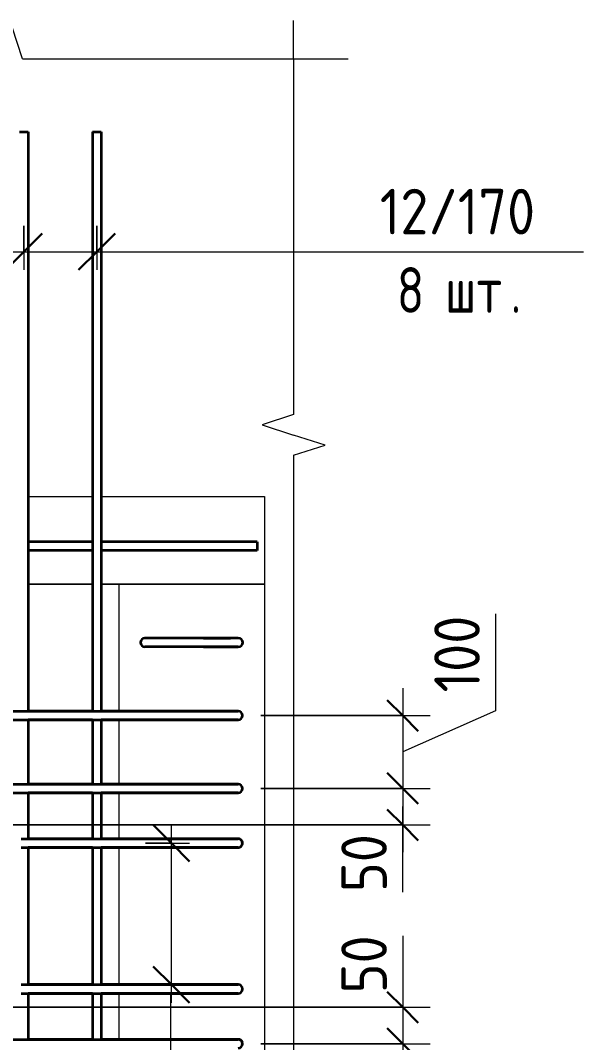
# Model space of a CAD drawing. Header units: millimetres. Extents: x 27196 to 80378, y -5588 to 34882.
# Drawn here: x 79605 to 80378, y 702 to 2103 of the extents above; entities that cross this region are included whole.
import ezdxf

# ---------------------------------------------------------------- set-up
doc = ezdxf.new("R2010")
doc.units = ezdxf.units.MM
for name, color, linetype, lineweight in [('AA_Dim', 7, 'Continuous', 9), ('AA_Dim-25', 7, 'Continuous', 9), ('AA_Oformlenie', 7, 'Continuous', 9), ('AA_Vinoska', 7, 'Continuous', 9), ('AF_Perekritie_Опалубка', 253, 'Continuous', 18), ('AF_Stena_Опалубка', 253, 'Continuous', 18), ('KR_Armatura_Tonkie', 7, 'Continuous', 20)]:
    doc.layers.add(name, color=color, linetype=linetype, lineweight=lineweight)
doc.styles.add('ISOCPEUR_10', font='isocpeur.ttf', dxfattribs={"width": 0.9, "height": 62.5})
doc.styles.add('ISOCPEUR_11', font='isocpeur.ttf', dxfattribs={"width": 0.8, "height": 62.5})
doc.dimstyles.new('00_Точн_3_знака__прозр__4', dxfattribs={"dimscale": 304.8, "dimtxt": 62.248823, "dimasz": 0.139436, "dimexe": 0.123031, "dimexo": 0.082021, "dimgap": 0.008202, "dimtad": 1, "dimdec": 3, "dimrnd": 0.001, "dimdsep": 46, "dimtxsty": 'ISOCPEUR_10', "dimblk1": 'OBLIQUE', "dimblk2": 'OBLIQUE', "dimsah": 1, "dimcen": 0.09, "dimdle": 0.123031, "dimazin": 0, "dimtfac": 1, "dimtdec": 4, "dimtix": 1, "dimtmove": 1, "dimatfit": 3, "dimfxl": 1, "dimtvp": 1, "dimtolj": 1, "dimtzin": 0, "dimlwd": 18, "dimlwe": 18, "dimarcsym": 2})
doc.dimstyles.new('10_Раскладка_арматуры_с_засечками_1', dxfattribs={"dimscale": 304.8, "dimtxt": 0.18, "dimasz": 0.164042, "dimexe": 0.082021, "dimexo": 0, "dimgap": 0, "dimtad": 1, "dimdec": 3, "dimrnd": 0.001, "dimdsep": 46, "dimtxsty": 'ISOCPEUR_11', "dimblk1": 'OBLIQUE', "dimblk2": 'OBLIQUE', "dimsah": 1, "dimcen": 0.09, "dimdle": 0.082021, "dimazin": 0, "dimtfac": 1, "dimtdec": 4, "dimtix": 1, "dimtmove": 0, "dimatfit": 3, "dimfxl": 1, "dimtvp": 1, "dimtolj": 1, "dimtzin": 0, "dimlwd": 18, "dimlwe": 18, "dimarcsym": 2})

# ---------------------------------------------------------------- blocks, each defined once
blk = doc.blocks.new('011_Прямоугольник обрыва _ЭлУзла_ - 011_Прямоугольник обрыва _ЭлУзла_-4149811-Схема обрамления отверстия в стене')
at = {"layer": 'AA_Oformlenie'}
for p, q in [((-31556.9, 2050.2), (-31185.1, 2050.2)), ((-31185.1, 2050.2), (-31185.1, 1562.6)), ((-31185.1, 1506.9), (-31185.1, 530.9))]:
    blk.add_line(p, q, dxfattribs=at)
blk = doc.blocks.new('DIMBLOCK99-Схема обрамления отверстия в стене')
at = {"layer": 'AA_Dim-25', "lineweight": 18}
for p, q in [((80129.8, 848.1), (80129.8, 744.1)), ((80129.8, 787.5), (80129.8, 700)), ((79585.2, 750), (80167.3, 750)), ((80129.8, 750), (79585.2, 750)), ((80129.8, 744.1), (80129.8, 725)), ((79935.2, 700), (80167.3, 700)), ((80129.8, 700), (79935.2, 700))]:
    blk.add_line(p, q, dxfattribs=at)
at = {"layer": 'AA_Dim-25', "lineweight": 30}
for p, q in [((80129.8, 750), (80108.5, 771.2)), ((80129.8, 750), (80151, 728.7)), ((80129.8, 700), (80108.5, 721.2)), ((80129.8, 700), (80151, 678.7))]:
    blk.add_line(p, q, dxfattribs=at)
at = {"layer": 'AA_Dim-25', "color": 0, "lineweight": 18, "insert": (80045.6, 769.1), "char_height": 62.5, "width": 94.81, "attachment_point": 1, "rotation": 90, "line_spacing_factor": 1.149209, "style": 'ISOCPEUR_10'}
blk.add_mtext('50', dxfattribs=at)
blk = doc.blocks.new('_Oblique')
at = {"color": 0, "linetype": 'ByBlock', "lineweight": -2}
blk.add_line((-0.5, -0.5), (0.5, 0.5), dxfattribs=at)
blk = doc.blocks.new('DIMBLOCK100-Схема обрамления отверстия в стене')
at = {"layer": 'AA_Dim-25', "lineweight": 30}
for p, q in [((80129.8, 700), (80108.5, 721.2)), ((80129.8, 700), (80151, 678.7)), ((80129.8, 600), (80108.5, 621.2)), ((80129.8, 600), (80151, 578.7))]:
    blk.add_line(p, q, dxfattribs=at)
at = {"layer": 'AA_Dim-25', "lineweight": 18}
for p, q in [((79935.2, 700), (80167.3, 700)), ((80129.8, 700), (79935.2, 700)), ((80129.8, 700), (80129.8, 562.5)), ((80257.3, 593.4), (80129.8, 650)), ((79935.2, 600), (80167.3, 600)), ((80129.8, 600), (79935.2, 600)), ((80257.3, 460.6), (80257.3, 593.4))]:
    blk.add_line(p, q, dxfattribs=at)
at = {"layer": 'AA_Dim-25', "color": 0, "lineweight": 18, "insert": (80173.1, 460.6), "char_height": 62.5, "width": 129.286, "attachment_point": 1, "rotation": 90, "line_spacing_factor": 1.149209, "style": 'ISOCPEUR_10'}
blk.add_mtext('100', dxfattribs=at)
blk = doc.blocks.new('DIMBLOCK101-Схема обрамления отверстия в стене')
at = {"layer": 'AA_Dim-25', "lineweight": 18}
for p, q in [((80257.3, 1289.4), (80257.3, 1156.6)), ((80129.8, 1187.5), (80129.8, 1050)), ((79935.2, 1150), (80167.3, 1150)), ((80129.8, 1150), (79935.2, 1150)), ((80257.3, 1156.6), (80129.8, 1100)), ((79935.2, 1050), (80167.3, 1050)), ((80129.8, 1050), (79935.2, 1050))]:
    blk.add_line(p, q, dxfattribs=at)
at = {"layer": 'AA_Dim-25', "lineweight": 30}
for p, q in [((80129.8, 1150), (80108.5, 1171.2)), ((80129.8, 1150), (80151, 1128.7)), ((80129.8, 1050), (80108.5, 1071.2)), ((80129.8, 1050), (80151, 1028.7))]:
    blk.add_line(p, q, dxfattribs=at)
at = {"layer": 'AA_Dim-25', "color": 0, "lineweight": 18, "insert": (80173.1, 1181.6), "char_height": 62.5, "width": 129.286, "attachment_point": 1, "rotation": 90, "line_spacing_factor": 1.149209, "style": 'ISOCPEUR_10'}
blk.add_mtext('100', dxfattribs=at)
blk = doc.blocks.new('DIMBLOCK102-Схема обрамления отверстия в стене')
at = {"layer": 'AA_Dim-25', "lineweight": 30}
for p, q in [((80129.8, 1050), (80108.5, 1071.2)), ((80129.8, 1050), (80151, 1028.7)), ((80129.8, 1000), (80108.5, 1021.2)), ((80129.8, 1000), (80151, 978.7))]:
    blk.add_line(p, q, dxfattribs=at)
at = {"layer": 'AA_Dim-25', "lineweight": 18}
for p, q in [((79935.2, 1050), (80167.3, 1050)), ((80129.8, 1050), (79935.2, 1050)), ((80129.8, 1050), (80129.8, 962.5)), ((80129.8, 1011.9), (80129.8, 1025)), ((80129.8, 907.9), (80129.8, 1011.9)), ((79585.2, 1000), (80167.3, 1000)), ((80129.8, 1000), (79585.2, 1000))]:
    blk.add_line(p, q, dxfattribs=at)
at = {"layer": 'AA_Dim-25', "color": 0, "lineweight": 18, "insert": (80045.6, 907.9), "char_height": 62.5, "width": 94.81, "attachment_point": 1, "rotation": 90, "line_spacing_factor": 1.149209, "style": 'ISOCPEUR_10'}
blk.add_mtext('50', dxfattribs=at)
blk = doc.blocks.new('DIMBLOCK107-Схема обрамления отверстия в стене')
at = {"layer": 'AA_Dim-25', "lineweight": 18}
for p, q in [((78710.2, 1821.1), (78710.2, 1760.8)), ((78710.2, 1785.8), (78710.2, 1821.1)), ((79610.2, 1821.1), (79610.2, 1760.8)), ((79610.2, 1785.8), (79610.2, 1821.1)), ((78710.2, 1785.8), (79610.2, 1785.8))]:
    blk.add_line(p, q, dxfattribs=at)
at = {"layer": 'AA_Dim-25', "lineweight": 30}
for p, q in [((78710.2, 1785.8), (78735.2, 1810.8)), ((79610.2, 1785.8), (79635.2, 1810.8)), ((78710.2, 1785.8), (78685.2, 1760.8)), ((79610.2, 1785.8), (79585.2, 1760.8))]:
    blk.add_line(p, q, dxfattribs=at)
blk = doc.blocks.new('DIMBLOCK108-Схема обрамления отверстия в стене')
at = {"layer": 'AA_Dim-25', "lineweight": 18}
for p, q in [((79610.2, 1821.1), (79610.2, 1760.8)), ((79610.2, 1785.8), (79610.2, 1821.1)), ((79710.2, 1821.1), (79710.2, 1760.8)), ((79710.2, 1785.8), (79710.2, 1821.1)), ((79610.2, 1785.8), (79735.2, 1785.8))]:
    blk.add_line(p, q, dxfattribs=at)
at = {"layer": 'AA_Dim-25', "lineweight": 30}
for p, q in [((79610.2, 1785.8), (79635.2, 1810.8)), ((79710.2, 1785.8), (79735.2, 1810.8)), ((79610.2, 1785.8), (79585.2, 1760.8)), ((79710.2, 1785.8), (79685.2, 1760.8))]:
    blk.add_line(p, q, dxfattribs=at)
blk = doc.blocks.new('042_М_Арматуры - Диам длина поз _ Комментарий-3662934-Схема обрамления отверстия в стене')
at = {"layer": 'AA_Vinoska'}
blk.add_line((-33274, 199.5), (-32924, 199.5), dxfattribs=at)
blk = doc.blocks.new('DIMBLOCK113-Схема обрамления отверстия в стене')
at = {"layer": 'AA_Dim-25', "lineweight": 30}
for p, q in [((79812.5, 975), (79787.5, 1000)), ((79812.5, 975), (79837.5, 950)), ((79812.5, 781), (79787.5, 806)), ((79812.5, 781), (79837.5, 756))]:
    blk.add_line(p, q, dxfattribs=at)
at = {"layer": 'AA_Dim-25', "lineweight": 18}
for p, q in [((79812.5, 756), (79812.5, 1000)), ((79777.1, 975), (79837.5, 975)), ((79812.5, 975), (79777.1, 975)), ((79777.1, 781), (79837.5, 781)), ((79812.5, 781), (79777.1, 781))]:
    blk.add_line(p, q, dxfattribs=at)

msp = doc.modelspace()

# ---------------------------------------------------------------- linework, layer by layer
at = {"layer": 'AA_Vinoska'}
for p, q in [((79980.1578, 2050.1675), (79980.1578, 2102.8921)), ((79608.3121, 2050.1675), (79594.2349, 2093.4926)), ((79980.1578, 2050.1675), (80055.1578, 2050.1675)), ((79705.0201, 1785.723), (80028.0006, 1785.723)), ((79980.1578, 1562.5127), (79936.8327, 1548.4355)), ((79936.8327, 1548.4355), (79980.1578, 1534.3583)), ((80023.459, 1520.6083), (79980.1578, 1534.3583)), ((79980.1578, 1506.8583), (80023.459, 1520.6083)), ((79811.406, 767.3795), (79811.406, 290.9848))]:
    msp.add_line(p, q, dxfattribs=at)
at = {"layer": 'AF_Perekritie_Опалубка', "lineweight": 20}
for p, q in [((79616.1578, 1450), (79704.1578, 1450)), ((79716.1578, 1450), (79940.1578, 1450)), ((79940.1578, 1450), (79940.1578, 1330)), ((79704.1578, 1330), (79616.1578, 1330)), ((79940.1578, 1330), (79716.1578, 1330))]:
    msp.add_line(p, q, dxfattribs=at)
at = {"layer": 'AF_Stena_Опалубка', "lineweight": 20}
for p, q in [((79704.1578, 1330), (79616.1578, 1330)), ((79616.1578, 1330), (79704.1578, 1330)), ((79740.1578, 1330), (79716.1578, 1330)), ((79716.1578, 1330), (79740.1578, 1330)), ((79740.1578, 1330), (79940.1578, 1330)), ((79740.1578, 1330), (79740.1578, 1155.9996)), ((79940.1578, 1330), (79940.1578, 517.8975)), ((79740.1578, 1143.9996), (79740.1578, 1055.9996)), ((79740.1578, 1043.9996), (79740.1578, 980.9996)), ((79740.1578, 968.9996), (79740.1578, 780.9996)), ((79740.1578, 768.9996), (79740.1578, 706))]:
    msp.add_line(p, q, dxfattribs=at)
at = {"layer": 'KR_Armatura_Tonkie', "lineweight": 35}
for p, q in [((79604.1578, 1950), (79616.1578, 1950)), ((79604.1578, 1950), (79616.1578, 1950)), ((79616.1578, 1950), (79616.1578, 1155.9996)), ((79616.1578, 1950), (79616.1578, 1388)), ((79704.1578, 1950), (79704.1578, 1155.9996)), ((79704.1578, 1950), (79716.1578, 1950)), ((79704.1578, 1950), (79704.1578, 1388)), ((79704.1578, 1950), (79716.1578, 1950)), ((79716.1578, 1950), (79716.1578, 1155.9996)), ((79716.1578, 1950), (79716.1578, 1388)), ((79704.1578, 1388), (79616.1578, 1388)), ((79930.1578, 1388), (79716.1578, 1388)), ((79930.1578, 1388), (79930.1578, 1376)), ((79616.1578, 1376), (79616.1578, 1155.9996)), ((79704.1578, 1376), (79616.1578, 1376)), ((79704.1578, 1376), (79704.1578, 1155.9996)), ((79716.1578, 1376), (79716.1578, 1155.9996)), ((79930.1578, 1376), (79716.1578, 1376)), ((79812.1925, 1256.0002), (79776.1925, 1256.0002)), ((79842.858, 1256.0002), (79805.6925, 1256.0002)), ((79868.3139, 1256.0002), (79812.1925, 1256.0002)), ((79904.3139, 1256.0002), (79842.858, 1256.0002)), ((79856.6042, 1256.0002), (79893.7697, 1256.0002)), ((79893.7697, 1256.0002), (79868.3139, 1256.0002)), ((79893.7697, 1256.0002), (79893.7697, 1256.0002)), ((79812.1925, 1244.0002), (79776.1925, 1244.0002)), ((79842.858, 1244.0002), (79805.6925, 1244.0002)), ((79868.3139, 1244.0002), (79812.1925, 1244.0002)), ((79904.3139, 1244.0002), (79842.858, 1244.0002)), ((79856.6042, 1244.0002), (79893.7697, 1244.0002)), ((79904.3139, 1244.0002), (79868.3139, 1244.0002)), ((79893.7697, 1244.0002), (79904.3139, 1244.0002)), ((79266.1578, 1155.9996), (79868.1578, 1155.9996)), ((79704.1578, 1155.9996), (79616.1578, 1155.9996)), ((79868.1578, 1155.9996), (79716.1578, 1155.9996)), ((79805.5364, 1155.9996), (79842.7019, 1155.9996)), ((79842.7019, 1155.9996), (79904.1578, 1155.9996)), ((79893.6136, 1155.9996), (79856.4481, 1155.9996)), ((79904.1578, 1155.9996), (79868.1578, 1155.9996)), ((79868.1578, 1155.9996), (79904.1578, 1155.9996)), ((79904.1578, 1155.9996), (79893.6136, 1155.9996)), ((79266.1578, 1143.9996), (79868.1578, 1143.9996)), ((79704.1578, 1143.9996), (79616.1578, 1143.9996)), ((79616.1578, 1143.9996), (79616.1578, 1055.9996)), ((79616.1578, 1143.9996), (79616.1578, 1055.9996)), ((79704.1578, 1143.9996), (79704.1578, 1055.9996)), ((79704.1578, 1143.9996), (79704.1578, 1055.9996)), ((79868.1578, 1143.9996), (79716.1578, 1143.9996)), ((79716.1578, 1143.9996), (79716.1578, 1055.9996)), ((79716.1578, 1143.9996), (79716.1578, 1055.9996)), ((79805.5364, 1143.9996), (79842.7019, 1143.9996)), ((79842.7019, 1143.9996), (79904.1578, 1143.9996)), ((79893.6136, 1143.9996), (79856.4481, 1143.9996)), ((79904.1578, 1143.9996), (79868.1578, 1143.9996)), ((79868.1578, 1143.9996), (79893.6136, 1143.9996)), ((79893.6136, 1143.9996), (79893.6136, 1143.9996)), ((79266.1578, 1055.9996), (79868.1578, 1055.9996)), ((79266.1578, 1055.9996), (79868.1578, 1055.9996)), ((79704.1578, 1055.9996), (79616.1578, 1055.9996)), ((79704.1578, 1055.9996), (79616.1578, 1055.9996)), ((79868.1578, 1055.9996), (79716.1578, 1055.9996)), ((79868.1578, 1055.9996), (79716.1578, 1055.9996)), ((79805.5364, 1055.9996), (79842.7019, 1055.9996)), ((79805.5364, 1055.9996), (79842.7019, 1055.9996)), ((79842.7019, 1055.9996), (79904.1578, 1055.9996)), ((79842.7019, 1055.9996), (79904.1578, 1055.9996)), ((79893.6136, 1055.9996), (79856.4481, 1055.9996)), ((79893.6136, 1055.9996), (79856.4481, 1055.9996)), ((79904.1578, 1055.9996), (79868.1578, 1055.9996)), ((79868.1578, 1055.9996), (79904.1578, 1055.9996)), ((79904.1578, 1055.9996), (79868.1578, 1055.9996)), ((79868.1578, 1055.9996), (79904.1578, 1055.9996)), ((79904.1578, 1055.9996), (79893.6136, 1055.9996)), ((79904.1578, 1055.9996), (79893.6136, 1055.9996)), ((79266.1578, 1043.9996), (79868.1578, 1043.9996)), ((79266.1578, 1043.9996), (79868.1578, 1043.9996)), ((79704.1578, 1043.9996), (79616.1578, 1043.9996)), ((79704.1578, 1043.9996), (79616.1578, 1043.9996)), ((79616.1578, 1043.9996), (79616.1578, 980.9996)), ((79616.1578, 1043.9996), (79616.1578, 980.9996)), ((79704.1578, 1043.9996), (79704.1578, 980.9996)), ((79704.1578, 1043.9996), (79704.1578, 980.9996)), ((79868.1578, 1043.9996), (79716.1578, 1043.9996)), ((79868.1578, 1043.9996), (79716.1578, 1043.9996)), ((79716.1578, 1043.9996), (79716.1578, 980.9996)), ((79716.1578, 1043.9996), (79716.1578, 980.9996)), ((79805.5364, 1043.9996), (79842.7019, 1043.9996)), ((79805.5364, 1043.9996), (79842.7019, 1043.9996)), ((79842.7019, 1043.9996), (79904.1578, 1043.9996)), ((79842.7019, 1043.9996), (79904.1578, 1043.9996)), ((79893.6136, 1043.9996), (79856.4481, 1043.9996)), ((79893.6136, 1043.9996), (79856.4481, 1043.9996)), ((79904.1578, 1043.9996), (79868.1578, 1043.9996)), ((79868.1578, 1043.9996), (79893.6136, 1043.9996)), ((79904.1578, 1043.9996), (79868.1578, 1043.9996)), ((79868.1578, 1043.9996), (79893.6136, 1043.9996)), ((79893.6136, 1043.9996), (79893.6136, 1043.9996)), ((79893.6136, 1043.9996), (79893.6136, 1043.9996)), ((79606.5472, 980.9996), (79632.9773, 980.9996)), ((79632.9773, 980.9996), (79616.0982, 980.9996)), ((79704.1578, 980.9996), (79632.9773, 980.9996)), ((79632.9773, 980.9996), (79868.1578, 980.9996)), ((79868.1578, 980.9996), (79716.1578, 980.9996)), ((79805.5364, 980.9996), (79842.7019, 980.9996)), ((79842.7019, 980.9996), (79904.1578, 980.9996)), ((79893.6136, 980.9996), (79856.4481, 980.9996)), ((79904.1578, 980.9996), (79868.1578, 980.9996)), ((79868.1578, 980.9996), (79904.1578, 980.9996)), ((79904.1578, 980.9996), (79893.6136, 980.9996)), ((79606.5472, 968.9996), (79632.9773, 968.9996)), ((79632.9773, 968.9996), (79616.0982, 968.9996)), ((79616.1578, 968.9996), (79616.1578, 780.9996)), ((79616.1578, 968.9996), (79616.1578, 780.9996)), ((79704.1578, 968.9996), (79632.9773, 968.9996)), ((79632.9773, 968.9996), (79868.1578, 968.9996)), ((79704.1578, 968.9996), (79704.1578, 780.9996)), ((79704.1578, 968.9996), (79704.1578, 780.9996)), ((79868.1578, 968.9996), (79716.1578, 968.9996)), ((79716.1578, 968.9996), (79716.1578, 780.9996)), ((79716.1578, 968.9996), (79716.1578, 780.9996)), ((79805.5364, 968.9996), (79842.7019, 968.9996)), ((79842.7019, 968.9996), (79904.1578, 968.9996)), ((79893.6136, 968.9996), (79856.4481, 968.9996)), ((79904.1578, 968.9996), (79868.1578, 968.9996)), ((79868.1578, 968.9996), (79893.6136, 968.9996)), ((79893.6136, 968.9996), (79893.6136, 968.9996)), ((79606.5472, 780.9996), (79632.9773, 780.9996)), ((79632.9773, 780.9996), (79616.0982, 780.9996)), ((79704.1578, 780.9996), (79632.9773, 780.9996)), ((79632.9773, 780.9996), (79868.1578, 780.9996)), ((79868.1578, 780.9996), (79716.1578, 780.9996)), ((79805.5364, 780.9996), (79842.7019, 780.9996)), ((79842.7019, 780.9996), (79904.1578, 780.9996)), ((79893.6136, 780.9996), (79856.4481, 780.9996)), ((79904.1578, 780.9996), (79868.1578, 780.9996)), ((79868.1578, 780.9996), (79904.1578, 780.9996)), ((79904.1578, 780.9996), (79893.6136, 780.9996)), ((79606.5472, 768.9996), (79632.9773, 768.9996)), ((79632.9773, 768.9996), (79616.0982, 768.9996)), ((79616.1578, 768.9996), (79616.1578, 706)), ((79616.1578, 768.9996), (79616.1578, 706)), ((79704.1578, 768.9996), (79632.9773, 768.9996)), ((79632.9773, 768.9996), (79868.1578, 768.9996)), ((79704.1578, 768.9996), (79704.1578, 706)), ((79704.1578, 768.9996), (79704.1578, 706)), ((79868.1578, 768.9996), (79716.1578, 768.9996)), ((79716.1578, 768.9996), (79716.1578, 706)), ((79716.1578, 768.9996), (79716.1578, 706)), ((79805.5364, 768.9996), (79842.7019, 768.9996)), ((79842.7019, 768.9996), (79904.1578, 768.9996)), ((79893.6136, 768.9996), (79856.4481, 768.9996)), ((79904.1578, 768.9996), (79868.1578, 768.9996)), ((79868.1578, 768.9996), (79893.6136, 768.9996)), ((79893.6136, 768.9996), (79893.6136, 768.9996)), ((78452.1578, 706), (79868.1578, 706)), ((79704.1578, 706), (79616.1578, 706)), ((79868.1578, 706), (79716.1578, 706)), ((79805.5364, 706), (79842.7019, 706)), ((79842.7019, 706), (79904.1578, 706)), ((79893.6136, 706), (79856.4481, 706)), ((79904.1578, 706), (79868.1578, 706)), ((79868.1578, 706), (79904.1578, 706)), ((79904.1578, 706), (79893.6136, 706))]:
    msp.add_line(p, q, dxfattribs=at)
for centre, start, end in [((79776.1925, 1250.0002), 90, 270), ((79904.3139, 1250.0002), 270, 90), ((79904.3139, 1250.0002), 270, 90), ((79904.1578, 1149.9996), 270, 90), ((79904.1578, 1149.9996), 270, 90), ((79904.1578, 1149.9996), 270, 90), ((79904.1578, 1049.9996), 270, 90), ((79904.1578, 1049.9996), 270, 90), ((79904.1578, 1049.9996), 270, 90), ((79904.1578, 1049.9996), 270, 90), ((79904.1578, 1049.9996), 270, 90), ((79904.1578, 1049.9996), 270, 90), ((79904.1578, 974.9996), 270, 90), ((79904.1578, 974.9996), 330, 90), ((79904.1578, 974.9996), 270, 90), ((79904.1578, 974.9996), 270, 327.0318522), ((79904.1578, 774.9996), 270, 90), ((79904.1578, 774.9996), 270, 90), ((79904.1578, 774.9996), 270, 90), ((79904.1578, 700), 270, 90), ((79904.1578, 700), 15.8108012, 90), ((79904.1578, 700), 270, 90)]:
    msp.add_arc(centre, 6, start, end, dxfattribs=at)

# ---------------------------------------------------------------- block references
at = {"layer": 'AA_Oformlenie'}
msp.add_blockref('011_Прямоугольник обрыва _ЭлУзла_ - 011_Прямоугольник обрыва _ЭлУзла_-4149811-Схема обрамления отверстия в стене', (111165.2194, 0), dxfattribs=at)
at = {"layer": 'AA_Vinoska'}
msp.add_blockref('042_М_Арматуры - Диам длина поз _ Комментарий-3662934-Схема обрамления отверстия в стене', (113302.0322, 1586.2424), dxfattribs=at)

# ---------------------------------------------------------------- texts
at = {"layer": 'AA_Vinoska', "char_height": 62.5, "attachment_point": 1}
for s, insert, width, style in [('12/170', (80098.3916, 1872.0755), 263.354344, 'ISOCPEUR_10'), ('8 ', (80121.7416, 1764.5992), 80.16875, 'ISOCPEUR_11'), ('шт', (80187.8874, 1764.5992), 109.0295, 'ISOCPEUR_11'), ('\\fISOCPEUR|b0|i0|c204|p34|;\\W.8;.', (80277.8458, 1764.5992), 17.637125, 'ISOCPEUR_11')]:
    msp.add_mtext(s, dxfattribs=dict(at, insert=insert, width=width, style=style))

# ---------------------------------------------------------------- dimensions: what is measured, and where the dimension line sits
at = {"layer": 'AA_Dim', "lineweight": 18}
for base, p1, p2, override, picture, middle in [((79610.1578, 1785.7746), (78710.1578, 1821.13), (79610.1578, 1821.13), {"dimpost": '<>', "dimfxl": 900}, 'DIMBLOCK107-Схема обрамления отверстия в стене', (79160.1578, 1817.0246)), ((79710.1578, 1785.7746), (79610.1578, 1821.13), (79710.1578, 1821.13), {"dimpost": '<>', "dimfxl": 100}, 'DIMBLOCK108-Схема обрамления отверстия в стене', (79660.1578, 1817.0246))]:
    dim = msp.add_linear_dim(base=base, p1=p1, p2=p2, dimstyle='10_Раскладка_арматуры_с_засечками_1', override=override, dxfattribs=at)
    dim.commit()
    dim.dimension.update_dxf_attribs({"geometry": picture, "text_midpoint": middle})
for base, p1, p2, override, picture, middle in [((80129.7759, 1049.9996), (79910.1578, 1149.9996), (79910.1578, 1049.9996), {"dimpost": '<>', "dimfxl": 100}, 'DIMBLOCK101-Схема обрамления отверстия в стене', (80214.7891, 1246.2552)), ((80129.7759, 999.9996), (79910.1578, 1049.9996), (79560.1578, 999.9996), {"dimpost": '<>', "dimfxl": 353.553391}, 'DIMBLOCK102-Схема обрамления отверстия в стене', (80087.2891, 955.3067)), ((80129.7759, 700), (79560.1578, 749.9996), (79910.1578, 700), {"dimpost": '<>', "dimfxl": 353.553335}, 'DIMBLOCK99-Схема обрамления отверстия в стене', (80087.2891, 816.4942)), ((80129.7759, 600), (79910.1578, 700), (79910.1578, 600), {"dimpost": '<>', "dimfxl": 100}, 'DIMBLOCK100-Схема обрамления отверстия в стене', (80214.7891, 525.2921))]:
    dim = msp.add_linear_dim(base=base, p1=p1, p2=p2, angle=90, dimstyle='00_Точн_3_знака__прозр__4', override=override, dxfattribs=at)
    dim.commit()
    dim.dimension.update_dxf_attribs({"geometry": picture, "text_midpoint": middle, "dimtype": 160, "text_rotation": 90})
dim = msp.add_linear_dim(base=(79812.4931, 974.9996), p1=(79777.1378, 780.9996), p2=(79777.1378, 974.9996), angle=90, dimstyle='10_Раскладка_арматуры_с_засечками_1', override={"dimpost": '<>', "dimfxl": 194}, dxfattribs=at)
dim.commit()
dim.dimension.update_dxf_attribs({"geometry": 'DIMBLOCK113-Схема обрамления отверстия в стене', "text_midpoint": (79781.2431, 877.9996)})

doc.saveas('drawing.dxf')
